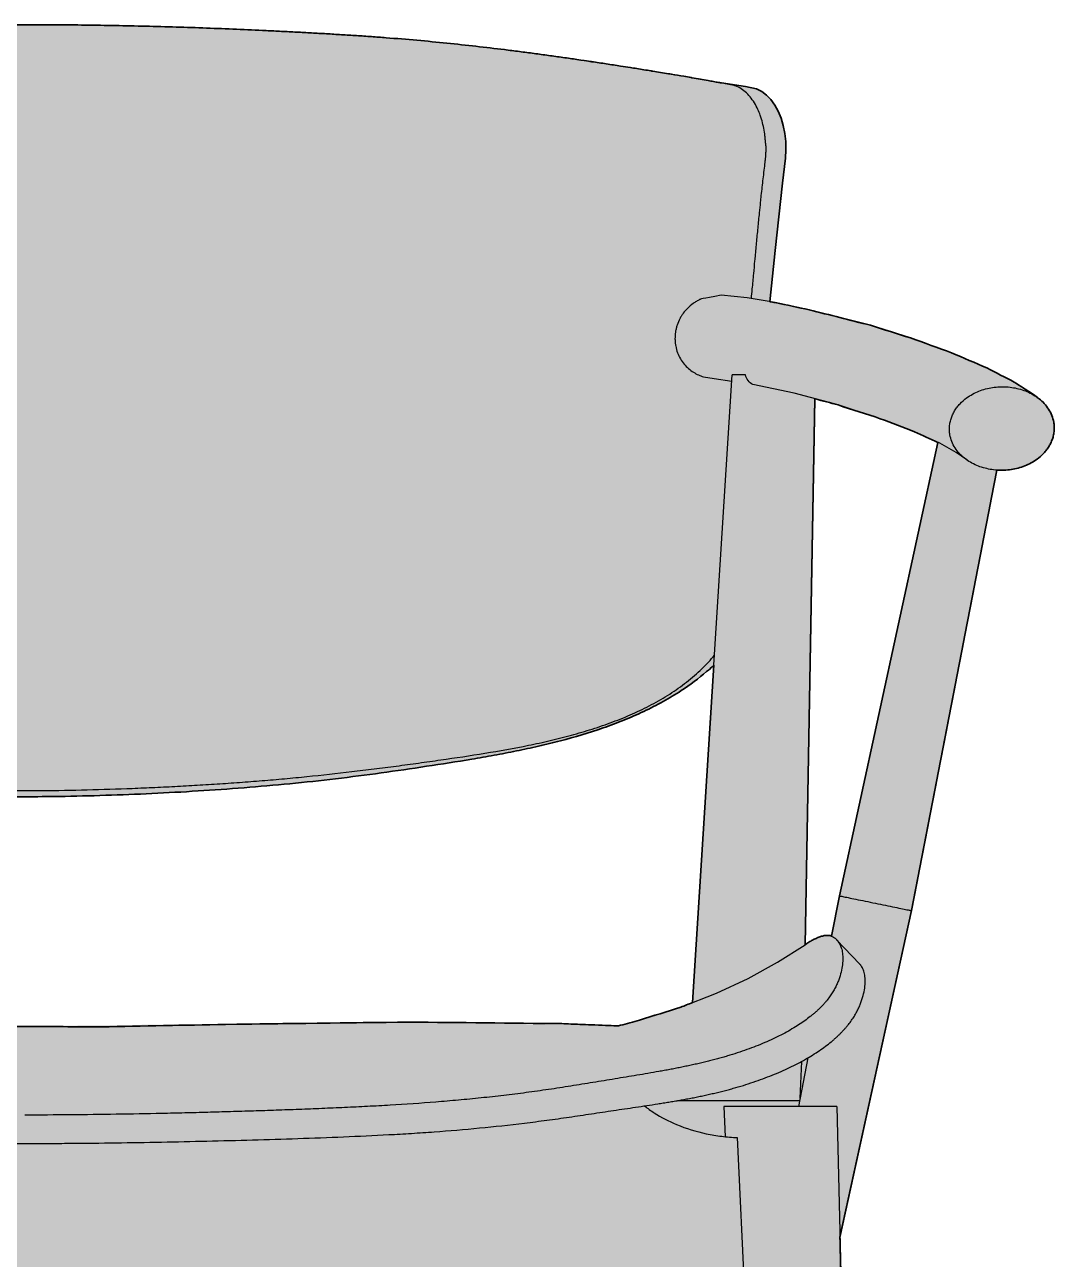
# Model space of a CAD drawing. Header units: millimetres. Extents: x 0 to 1796, y -1115 to 742.
# Drawn here: x 401.5 to 711.1, y 371 to 742.1 of the extents above; entities that cross this region are included whole.
import ezdxf

# ---------------------------------------------------------------- set-up
doc = ezdxf.new("R2010")
doc.units = ezdxf.units.MM
doc.layers.add('Blocks', color=7, linetype='Continuous')
doc.layers.add('Blocks$Fill', color=7, linetype='Continuous', true_color=0xffffff)
doc.layers.add('Blocks$Inner', color=7, linetype='Continuous', lineweight=25, true_color=0x007f00)
doc.layers.add('Blocks$Outline', color=7, linetype='Continuous', lineweight=35, true_color=0xff3f3f)

# ---------------------------------------------------------------- blocks, each defined once
blk = doc.blocks.new('N01 Dining Chair Front')
at = {"layer": 'Blocks$Fill'}
h = blk.add_hatch(color=256, dxfattribs=at)
h.paths.add_polyline_path([(611.04, 724.59), (567.52, 731.66), (537.18, 735.61), (519.43, 737.42), (487.74, 739.64), (437.83, 741.66), (392.36, 742.08), (346.81, 741.1), (297.25, 738.52), (274.55, 736.56), (248.33, 733.46), (207.05, 727.23), (191.94, 724.59), (184.78, 723.58), (181.44, 722.82), (179.88, 722.03), (178.44, 720.95), (177.12, 719.59), (175.95, 717.96), (174.92, 716.09), (174.07, 714.02), (173.41, 711.79), (172.93, 709.42), (172.65, 706.97), (172.58, 704.47), (172.71, 701.94), (173.01, 699.45), (177.42, 658.84), (175.79, 658.57), (165.57, 656.4), (147.21, 651.75), (135.09, 647.95), (122.78, 643.47), (112.14, 638.92), (103.93, 634.68), (98.5, 631.15), (97.11, 630.14), (96.75, 629.88), (96.47, 629.67), (96.27, 629.5), (96.06, 629.33), (95.86, 629.15), (95.67, 628.98), (95.47, 628.79), (95.28, 628.61), (95.1, 628.42), (94.91, 628.22), (94.73, 628.03), (94.56, 627.82), (94.39, 627.62), (94.23, 627.41), (94.06, 627.2), (93.91, 626.98), (93.76, 626.76), (93.61, 626.54), (93.47, 626.31), (93.34, 626.08), (93.21, 625.85), (93.08, 625.61), (92.96, 625.37), (92.85, 625.13), (92.74, 624.88), (92.64, 624.64), (92.55, 624.39), (92.46, 624.13), (92.37, 623.88), (92.3, 623.62), (92.23, 623.37), (92.16, 623.11), (92.11, 622.84), (92.06, 622.58), (92.01, 622.32), (91.98, 622.05), (91.95, 621.78), (91.93, 621.52), (91.91, 621.25), (91.91, 620.98), (91.91, 620.71), (91.91, 620.45), (91.92, 620.28), (91.93, 620.11), (91.95, 619.95), (91.97, 619.78), (92.01, 619.45), (92.06, 619.11), (92.13, 618.79), (92.2, 618.46), (92.29, 618.14), (92.38, 617.82), (92.49, 617.5), (92.6, 617.18), (92.73, 616.87), (92.86, 616.56), (93, 616.26), (93.15, 615.97), (93.31, 615.67), (93.48, 615.38), (93.66, 615.1), (93.84, 614.82), (94.03, 614.55), (94.23, 614.28), (94.43, 614.02), (94.65, 613.76), (94.87, 613.51), (95.09, 613.27), (95.32, 613.03), (95.56, 612.79), (95.8, 612.57), (96.04, 612.34), (96.3, 612.13), (96.55, 611.92), (96.82, 611.71), (97.08, 611.52), (97.52, 611.21), (97.96, 610.92), (98.42, 610.64), (98.88, 610.38), (99.34, 610.14), (99.82, 609.91), (100.3, 609.69), (100.79, 609.49), (101.29, 609.3), (101.79, 609.13), (102.29, 608.97), (102.8, 608.83), (103.31, 608.7), (103.83, 608.58), (104.35, 608.48), (104.87, 608.39), (105.39, 608.32), (105.92, 608.26), (106.44, 608.22), (106.97, 608.18), (107.5, 608.17), (108.02, 608.16), (108.55, 608.18), (109.22, 608.21), (134.88, 475.8), (156.35, 377.59), (147.3, -0.13), (147.42, -0.13), (172.62, -0.14), (172.82, -0.14), (180.57, 174.69), (190.09, -0.13), (215.09, -0.13), (208.43, 230.89), (594.55, 230.89), (587.89, -0.13), (612.89, -0.13), (622.41, 174.69), (630.16, -0.14), (630.36, -0.14), (630.86, -0.14), (655.68, -0.13), (646.63, 377.59), (668.1, 475.8), (668.1, 475.8), (693.76, 608.21), (694.43, 608.18), (694.96, 608.16), (695.49, 608.17), (696.01, 608.18), (696.54, 608.22), (697.07, 608.26), (697.59, 608.32), (698.11, 608.39), (698.63, 608.48), (699.15, 608.58), (699.67, 608.7), (700.18, 608.83), (700.69, 608.97), (701.19, 609.13), (701.69, 609.3), (702.19, 609.49), (702.68, 609.69), (703.16, 609.91), (703.64, 610.14), (704.11, 610.38), (704.57, 610.64), (705.02, 610.92), (705.46, 611.21), (705.9, 611.52), (706.17, 611.71), (706.43, 611.92), (706.68, 612.13), (706.94, 612.34), (707.18, 612.57), (707.42, 612.79), (707.66, 613.03), (707.89, 613.27), (708.12, 613.51), (708.34, 613.76), (708.55, 614.02), (708.75, 614.28), (708.95, 614.55), (709.14, 614.82), (709.33, 615.1), (709.5, 615.38), (709.67, 615.67), (709.83, 615.97), (709.98, 616.26), (710.12, 616.56), (710.25, 616.87), (710.38, 617.18), (710.49, 617.5), (710.6, 617.82), (710.69, 618.14), (710.78, 618.46), (710.85, 618.79), (710.92, 619.11), (710.97, 619.45), (711.02, 619.78), (711.03, 619.95), (711.05, 620.11), (711.06, 620.28), (711.07, 620.45), (711.08, 620.71), (711.08, 620.98), (711.07, 621.25), (711.05, 621.52), (711.03, 621.78), (711, 622.05), (710.97, 622.32), (710.93, 622.58), (710.88, 622.84), (710.82, 623.11), (710.76, 623.37), (710.68, 623.62), (710.61, 623.88), (710.52, 624.13), (710.44, 624.39), (710.34, 624.64), (710.24, 624.88), (710.13, 625.13), (710.02, 625.37), (709.9, 625.61), (709.77, 625.85), (709.65, 626.08), (709.51, 626.31), (709.37, 626.54), (709.22, 626.76), (709.07, 626.98), (708.92, 627.2), (708.76, 627.41), (708.59, 627.62), (708.42, 627.82), (708.25, 628.03), (708.07, 628.22), (707.89, 628.42), (707.7, 628.61), (707.51, 628.79), (707.32, 628.98), (707.12, 629.15), (706.92, 629.33), (706.71, 629.5), (706.51, 629.67), (706.23, 629.88), (705.88, 630.14), (704.48, 631.15), (699.05, 634.68), (690.84, 638.92), (680.2, 643.47), (667.89, 647.95), (655.77, 651.75), (637.41, 656.4), (627.19, 658.57), (625.56, 658.84), (630.27, 701.94), (630.4, 704.47), (630.33, 706.97), (630.05, 709.42), (629.57, 711.79), (628.91, 714.02), (628.06, 716.09), (627.03, 717.96), (625.86, 719.59), (624.54, 720.95), (623.1, 722.03), (621.54, 722.82), (618.2, 723.58)], flags=0)
h.paths.add_polyline_path([(639.1, 629.64), (646.05, 627.8), (658.77, 623.68), (669.09, 619.73), (676.09, 616.55), (644.13, 468.11), (644.06, 468.14), (644, 468.16), (643.93, 468.18), (643.86, 468.21), (643.81, 468.22), (643.75, 468.24), (643.69, 468.26), (643.64, 468.27), (643.58, 468.28), (643.52, 468.3), (643.41, 468.32), (643.29, 468.34), (643.17, 468.35), (643.11, 468.35), (643.05, 468.36), (642.99, 468.36), (642.93, 468.36), (642.8, 468.37), (642.68, 468.36), (642.55, 468.36), (642.42, 468.35), (642.3, 468.33), (642.17, 468.32), (642.03, 468.3), (641.9, 468.28), (641.77, 468.25), (641.64, 468.22), (641.37, 468.16), (641.1, 468.08), (640.83, 468), (640.55, 467.91), (640.28, 467.81), (640.01, 467.7), (639.73, 467.59), (639.46, 467.47), (639.19, 467.34), (638.65, 467.07), (638.11, 466.78), (637.57, 466.48), (637.02, 466.13), (636.3, 465.66), (636.15, 465.56), (636.12, 465.54)], flags=0)
h.paths.add_polyline_path([(126.89, 616.55), (133.89, 619.73), (144.21, 623.68), (156.93, 627.8), (163.88, 629.64), (166.86, 465.54), (166.83, 465.56), (166.69, 465.66), (165.96, 466.13), (165.41, 466.48), (164.87, 466.78), (164.33, 467.07), (163.79, 467.34), (163.52, 467.47), (163.25, 467.59), (162.97, 467.7), (162.7, 467.81), (162.43, 467.91), (162.15, 468), (161.88, 468.08), (161.61, 468.16), (161.34, 468.22), (161.21, 468.25), (161.08, 468.28), (160.95, 468.3), (160.82, 468.32), (160.69, 468.33), (160.56, 468.35), (160.43, 468.36), (160.3, 468.36), (160.18, 468.37), (160.05, 468.36), (159.99, 468.36), (159.93, 468.36), (159.87, 468.35), (159.81, 468.35), (159.69, 468.34), (159.58, 468.32), (159.46, 468.3), (159.4, 468.28), (159.34, 468.27), (159.29, 468.26), (159.23, 468.24), (159.17, 468.22), (159.12, 468.21), (159.05, 468.18), (158.98, 468.16), (158.92, 468.14), (158.85, 468.11)], flags=0)
h.paths.add_polyline_path([(194.27, 549.57), (195.34, 548.59), (196.45, 547.64), (198.28, 546.14), (200.15, 544.69), (202.07, 543.29), (204.05, 541.94), (205.39, 541.08), (206.76, 540.24), (208.15, 539.42), (209.55, 538.63), (212.41, 537.11), (215.34, 535.67), (218.33, 534.32), (221.37, 533.04), (224.46, 531.84), (227.58, 530.71), (230.75, 529.65), (233.95, 528.65), (237.18, 527.71), (240.43, 526.83), (247.01, 525.22), (253.65, 523.79), (267.09, 521.32), (294.29, 517.2), (307.99, 515.44), (321.74, 513.95), (335.54, 512.74), (363.24, 511.01), (391.05, 510.12), (411.93, 510.12), (439.74, 511.01), (467.44, 512.74), (481.24, 513.95), (494.99, 515.44), (522.33, 519.17), (542.63, 522.5), (549.33, 523.79), (555.97, 525.22), (562.55, 526.83), (565.81, 527.71), (569.03, 528.65), (572.23, 529.65), (575.4, 530.71), (578.53, 531.84), (581.61, 533.04), (584.65, 534.32), (587.64, 535.67), (590.57, 537.11), (593.43, 538.63), (594.84, 539.42), (596.22, 540.24), (597.59, 541.08), (598.93, 541.94), (600.91, 543.29), (602.83, 544.69), (604.7, 546.14), (606.53, 547.64), (607.64, 548.59), (608.71, 549.57), (602.3, 448.16), (598.75, 446.77), (586.34, 442.85), (580.65, 441.32), (580.09, 441.18), (579.44, 441.18), (517.04, 442.3), (378.39, 440.86), (240.02, 441.82), (222.89, 441.18), (222.33, 441.32), (216.64, 442.85), (204.23, 446.77), (200.68, 448.16)], flags=0)
h.paths.add_polyline_path([(204.73, 350.88), (598.25, 350.88), (595.22, 253.89), (207.77, 253.89)], flags=0)
at = {"layer": 'Blocks$Inner'}
for p, q in [((618.27, 636.86), (614.24, 636.86)), ((668.1, 475.8), (693.76, 608.21)), ((652.6, 459.69), (645.63, 467.04)), ((636.98, 431.54), (634.12, 416.9)), ((635.07, 430.47), (634.61, 419.39)), ((597.77, 418.69), (634.47, 418.69))]:
    blk.add_line(p, q, dxfattribs=at)
for points in [[(625.56, 658.84), (627.15, 674.27), (629.33, 694.45), (629.97, 699.45), (630.27, 701.94), (630.4, 704.47), (630.33, 706.97), (630.05, 709.42), (629.57, 711.79), (628.91, 714.02), (628.06, 716.09), (627.03, 717.96), (625.86, 719.59), (624.54, 720.95), (623.1, 722.03), (621.54, 722.82), (618.2, 723.58), (611.04, 724.59)], [(705.95, 630.09), (704.48, 631.15), (699.05, 634.68), (690.84, 638.92), (680.2, 643.47), (667.89, 647.95), (655.77, 651.75), (637.41, 656.4), (627.19, 658.57), (618.69, 659.98), (610.96, 660.76)], [(602.3, 448.1), (614.23, 636.86)], [(605.56, 636.27), (608.82, 635.72), (614.12, 635)], [(684.8, 611.26), (681.58, 613.54), (676.7, 616.28), (669.09, 619.73), (658.77, 623.68), (646.05, 627.8), (632.83, 631.31), (620.41, 633.96)], [(636.12, 465.54), (639.1, 629.75)], [(676.09, 616.55), (646.5, 480.24), (644.13, 468.1)], [(668.1, 475.8), (646.62, 377.52)], [(378.39, 440.86), (401.49, 440.97), (424.59, 440.86), (461.87, 441.6), (517.04, 442.3), (562.96, 441.82), (568.42, 441.61), (571.89, 441.46), (576.17, 441.29), (579.44, 441.18), (580.09, 441.18), (580.65, 441.32), (586.34, 442.85), (598.75, 446.77), (609.54, 450.99), (619.05, 455.44), (627.89, 460.3), (636.15, 465.56), (636.3, 465.66)], [(645.69, 416.9), (645.56, 416.9), (645.13, 416.9), (644.38, 416.9), (643.34, 416.9), (642.03, 416.9), (640.48, 416.9), (638.7, 416.9), (636.73, 416.9), (634.62, 416.9), (632.39, 416.9), (630.1, 416.9), (627.78, 416.9), (625.47, 416.9), (623.23, 416.9), (621.09, 416.9), (619.09, 416.9), (617.26, 416.9), (615.66, 416.9), (614.29, 416.9), (613.19, 416.9), (612.38, 416.9), (611.87, 416.9), (611.68, 416.9), (612.08, 407.84)], [(645.69, 416.9), (655.68, -0.13), (655.56, -0.13), (655.13, -0.13), (654.39, -0.13), (653.38, -0.13), (652.11, -0.13), (650.61, -0.13), (648.92, -0.13), (647.09, -0.13), (645.15, -0.13), (643.16, -0.13), (641.16, -0.13), (639.21, -0.13), (637.34, -0.13), (635.62, -0.14), (634.07, -0.14), (632.74, -0.14), (631.66, -0.14), (630.86, -0.14), (630.36, -0.14)], [(615.76, 407.57), (618.07, 358.71), (618.4, 351.73), (425.59, 351.73), (401.49, 351.73), (377.39, 351.73), (184.58, 351.73), (184.91, 358.71), (187.22, 407.57)]]:
    blk.add_lwpolyline(points, dxfattribs=at)
at = {"layer": 'Blocks$Inner', "extrusion": (0, 0, -1)}
blk.add_arc((-622.1, 637.44), 3.87, 295.8851, 351.2622, dxfattribs=at)
at = {"layer": 'Blocks$Inner'}
for points, knots in [([(401.49, 742.11), (398.44, 742.11), (392.35, 742.09), (383.27, 742), (374.21, 741.86), (365.06, 741.67), (355.9, 741.41), (346.8, 741.11), (337.78, 740.75), (330.27, 740.41), (324.26, 740.11), (319.72, 739.88), (315.23, 739.64), (310.72, 739.38), (306.21, 739.11), (301.7, 738.83), (297.25, 738.53), (291.13, 738.07), (283.5, 737.44), (274.51, 736.57), (265.76, 735.63), (258.54, 734.77), (252.74, 734.04), (248.32, 733.46), (243.96, 732.87), (240.35, 732.36), (237.52, 731.96), (236.13, 731.75), (235.47, 731.66)], [16.853015, 16.853015, 16.853015, 16.853015, 17.321456, 17.789896, 18.258336, 18.726776, 19.206878, 19.686981, 20.167083, 20.647186, 20.894272, 21.141358, 21.388444, 21.63553, 21.890596, 22.145663, 22.400729, 22.655795, 23.204665, 23.753534, 24.302403, 24.851273, 25.1454, 25.439527, 25.733654, 26.027781, 26.179852, 26.318891, 26.318891, 26.318891, 26.318891]), ([(567.52, 731.66), (566.85, 731.75), (565.46, 731.96), (562.63, 732.36), (559.02, 732.87), (554.66, 733.46), (550.24, 734.04), (544.44, 734.77), (537.22, 735.63), (528.47, 736.57), (519.48, 737.44), (511.85, 738.07), (505.74, 738.53), (501.28, 738.83), (496.77, 739.11), (492.26, 739.38), (487.75, 739.64), (483.26, 739.88), (478.72, 740.11), (472.71, 740.41), (465.2, 740.75), (456.18, 741.11), (447.08, 741.41), (437.92, 741.67), (428.77, 741.86), (419.71, 742), (410.63, 742.09), (404.54, 742.11), (401.49, 742.11)], [7.38714, 7.38714, 7.38714, 7.38714, 7.526179, 7.67825, 7.972377, 8.266504, 8.560631, 8.854758, 9.403628, 9.952497, 10.501366, 11.050236, 11.305302, 11.560368, 11.815435, 12.070501, 12.317587, 12.564673, 12.811759, 13.058845, 13.538948, 14.01905, 14.499152, 14.979255, 15.447695, 15.916135, 16.384575, 16.853015, 16.853015, 16.853015, 16.853015]), ([(583.62, 729.22), (582.64, 729.37), (580.95, 729.64), (578.54, 730.01), (576.38, 730.34), (574.21, 730.66), (572.35, 730.94), (571.21, 731.11), (567.52, 731.66)], [6.4636402, 6.4636402, 6.4636402, 6.4636402, 6.6795743, 6.8348906, 6.990207, 7.1455233, 7.3008396, 7.3871402, 7.3871402, 7.3871402, 7.3871402]), ([(589.83, 728.23), (588.41, 728.46), (586.35, 728.79), (584.26, 729.12), (583.62, 729.22)], [6.0020679, 6.0020679, 6.0020679, 6.0020679, 6.3221955, 6.4636402, 6.4636402, 6.4636402, 6.4636402]), ([(595.93, 727.23), (595.64, 727.28), (593.78, 727.59), (591.75, 727.92), (590, 728.2), (589.83, 728.23)], [5.5403963, 5.5403963, 5.5403963, 5.5403963, 5.6074988, 5.9649165, 6.0020679, 6.0020679, 6.0020679, 6.0020679]), ([(601.92, 726.21), (601.19, 726.33), (599.2, 726.68), (597.2, 727.02), (595.93, 727.23)], [5.0787805, 5.0787805, 5.0787805, 5.0787805, 5.250185, 5.5403963, 5.5403963, 5.5403963, 5.5403963]), ([(607.83, 725.17), (607.56, 725.21), (606.49, 725.4), (604.61, 725.74), (602.9, 726.04), (602.01, 726.19), (601.92, 726.21)], [4.6170305, 4.6170305, 4.6170305, 4.6170305, 4.6796579, 4.8698698, 5.0600816, 5.0787805, 5.0787805, 5.0787805, 5.0787805]), ([(613.65, 724.12), (613.62, 724.12), (613.52, 724.14), (613.36, 724.17), (613.13, 724.21), (612.86, 724.26), (612.54, 724.32), (612.23, 724.37), (611.82, 724.45), (611.3, 724.54), (610.68, 724.65), (610.06, 724.77), (609.11, 724.94), (608.37, 725.07), (607.83, 725.17)], [4.1557497, 4.1557497, 4.1557497, 4.1557497, 4.1624681, 4.1782555, 4.1940429, 4.2188536, 4.2436644, 4.2684751, 4.2932858, 4.342394, 4.3915022, 4.4406103, 4.4897185, 4.6170305, 4.6170305, 4.6170305, 4.6170305]), ([(622.64, 714.92), (622.54, 715.19), (622.19, 716.11), (621.45, 717.74), (620.3, 719.62), (618.91, 721.29), (617.36, 722.62), (616.1, 723.33), (615.23, 723.69), (614.81, 723.83), (614.39, 723.96), (614.04, 724.04), (613.79, 724.09), (613.69, 724.11), (613.65, 724.12)], [3.2323318, 3.2323318, 3.2323318, 3.2323318, 3.2809394, 3.4029391, 3.550177, 3.6974148, 3.8446526, 3.9918904, 4.0266903, 4.0614903, 4.0962902, 4.1310901, 4.1468775, 4.1557497, 4.1557497, 4.1557497, 4.1557497]), ([(624.26, 706.53), (624.25, 706.7), (624.22, 707.24), (624.15, 708.16), (623.96, 709.68), (623.63, 711.56), (623.15, 713.43), (622.79, 714.52), (622.64, 714.92)], [2.7705818, 2.7705818, 2.7705818, 2.7705818, 2.7970357, 2.856029, 2.9150222, 3.0370219, 3.1590217, 3.2323318, 3.2323318, 3.2323318, 3.2323318]), ([(624.26, 706.53), (624.27, 706.32), (624.3, 705.74), (624.31, 704.96), (624.3, 704.2), (624.29, 703.63), (624.26, 703.07), (624.23, 702.5), (624.18, 701.94), (624.12, 701.37), (624.06, 700.8), (623.91, 699.58), (623.78, 698.52), (623.67, 697.65), (623.67, 697.62)], [-2.770278, -2.770278, -2.770278, -2.770278, -2.7379604, -2.6789672, -2.6500109, -2.6210547, -2.5920984, -2.5631422, -2.5336728, -2.5042034, -2.4747339, -2.4452645, -2.3132906, -2.3087498, -2.3087498, -2.3087498, -2.3087498]), ([(623.67, 697.62), (623.57, 696.81), (623.37, 695.15), (623.09, 692.66), (622.86, 690.52), (622.72, 689.23), (622.68, 688.78)], [-2.3087498, -2.3087498, -2.3087498, -2.3087498, -2.1813264, -2.0493525, -1.9173786, -1.8470496, -1.8470496, -1.8470496, -1.8470496]), ([(622.68, 688.78), (622.57, 687.71), (622.3, 685.12), (621.9, 681.02), (621.47, 676.46), (621.16, 673.16), (621, 671.38), (620.97, 671.11)], [-1.8470496, -1.8470496, -1.8470496, -1.8470496, -1.6793555, -1.4412923, -1.2032292, -0.965166, -0.9235518, -0.9235518, -0.9235518, -0.9235518]), ([(620.97, 671.11), (620.85, 669.84), (620.59, 667.03), (620.23, 663.25), (619.99, 660.74), (619.89, 659.78)], [-0.9235518, -0.9235518, -0.9235518, -0.9235518, -0.723889, -0.48261, -0.3310988, -0.3310988, -0.3310988, -0.3310988]), ([(610.96, 660.76), (604.96, 659.71), (604.37, 659.44), (603.46, 658.96), (602.2, 658.14), (601.33, 657.39), (600.77, 656.83)], [0, 0, 0, 0, 0.0233379, 0.0530998, 0.0828617, 0.1423855, 0.1423855, 0.1423855, 0.1423855]), ([(600.77, 656.83), (600.33, 656.39), (599.71, 655.66), (598.97, 654.58), (598.31, 653.42), (597.77, 652.16), (597.38, 650.82), (597.17, 649.78), (597.05, 648.72), (597.01, 647.65), (597.07, 646.58), (597.27, 645.17), (597.75, 643.49), (598.63, 641.64), (599.76, 640.04), (601.08, 638.69), (602.55, 637.6), (604.05, 636.8), (605.07, 636.42), (605.56, 636.27)], [0.1423855, 0.1423855, 0.1423855, 0.1423855, 0.1900045, 0.2138141, 0.2376236, 0.2852426, 0.3090521, 0.3328617, 0.3566712, 0.3804807, 0.4042902, 0.4280998, 0.4757188, 0.5233379, 0.5709569, 0.618576, 0.666195, 0.7138141, 0.7559901, 0.7559901, 0.7559901, 0.7559901]), ([(684.72, 629.92), (685.3, 630.34), (686.49, 631.09), (688.42, 631.99), (690.43, 632.65), (693.19, 633.23), (696.72, 633.39), (700.92, 632.68), (704.19, 631.3), (706.54, 629.71), (708.11, 628.26), (709.43, 626.58), (710.4, 624.66), (710.9, 622.94), (711.07, 621.52), (711.09, 620.58), (711.02, 619.78), (710.89, 618.89), (710.63, 617.81), (710.22, 616.76), (709.84, 615.96), (709.51, 615.38), (709.15, 614.82), (708.63, 614.1), (707.61, 612.91), (706.62, 612.04), (705.9, 611.52)], [0, 0, 0, 0, 0.047619, 0.095238, 0.142857, 0.190476, 0.285714, 0.380952, 0.47619, 0.52381, 0.571429, 0.619048, 0.666667, 0.714286, 0.738095, 0.761905, 0.776786, 0.791667, 0.821429, 0.85119, 0.866071, 0.880952, 0.895833, 0.910714, 0.940476, 1, 1, 1, 1]), ([(705.9, 611.52), (705.32, 611.1), (704.13, 610.34), (702.2, 609.45), (700.19, 608.79), (697.43, 608.21), (693.89, 608.05), (689.7, 608.76), (686.42, 610.14), (684.08, 611.73), (682.51, 613.17), (681.19, 614.86), (680.21, 616.77), (679.71, 618.5), (679.55, 619.92), (679.53, 620.86), (679.59, 621.66), (679.73, 622.55), (679.99, 623.62), (680.4, 624.68), (680.78, 625.47), (681.11, 626.06), (681.47, 626.62), (681.99, 627.34), (683.01, 628.52), (684, 629.4), (684.72, 629.92)], [1, 1, 1, 1, 1.047619, 1.095238, 1.142857, 1.190476, 1.285714, 1.380952, 1.47619, 1.52381, 1.571429, 1.619048, 1.666667, 1.714286, 1.738095, 1.761905, 1.776786, 1.791667, 1.821429, 1.85119, 1.866071, 1.880952, 1.895833, 1.910714, 1.940476, 2, 2, 2, 2]), ([(194.05, 552.58), (195.24, 551.18), (197.9, 548.34), (202.4, 544.44), (206.63, 541.44), (210.21, 539.25), (213.89, 537.2), (217.72, 535.35), (221.66, 533.68), (225.68, 532.11), (230.81, 530.34), (237.1, 528.5), (243.51, 526.88), (252.14, 525), (263.1, 523.05), (274.16, 521.41), (283.05, 520.16), (289.74, 519.25), (296.44, 518.38), (305.39, 517.29), (314.36, 516.3), (323.36, 515.44), (330.11, 514.86), (336.88, 514.34), (343.65, 513.88), (350.43, 513.46), (357.22, 513.09), (364.02, 512.76), (373.09, 512.39), (384.44, 512.04), (394.67, 511.89), (400.35, 511.88), (401.49, 511.88)], [0.0015588, 0.0015588, 0.0015588, 0.0015588, 0.0153846, 0.0307692, 0.0461538, 0.0538462, 0.0615385, 0.0769231, 0.0846154, 0.0923077, 0.1076923, 0.1230769, 0.1384615, 0.1538462, 0.1846154, 0.2153846, 0.2307692, 0.2461538, 0.2615385, 0.2769231, 0.3076923, 0.3230769, 0.3384615, 0.3538462, 0.3692308, 0.3846154, 0.4, 0.4153846, 0.4307692, 0.4615385, 0.4923077, 0.4999999, 0.4999999, 0.4999999, 0.4999999]), ([(194.24, 549.59), (194.96, 548.92), (198.06, 546.21), (203.07, 542.43), (209.5, 538.57), (215.3, 535.62), (221.34, 533), (229.63, 529.89), (238.22, 527.33), (247, 525.19), (253.64, 523.77), (260.34, 522.48), (269.33, 520.92), (280.64, 519.15), (294.28, 517.16), (307.99, 515.4), (321.74, 513.9), (335.53, 512.7), (349.37, 511.73), (363.23, 510.97), (377.13, 510.42), (389.88, 510.11), (398.01, 510.04), (401.49, 510.04)], [-0.9841447, -0.9841447, -0.9841447, -0.9841447, -0.9769231, -0.9538462, -0.9384615, -0.9230769, -0.9076923, -0.8923077, -0.8615385, -0.8461538, -0.8307692, -0.8153846, -0.8, -0.7692308, -0.7384615, -0.7076923, -0.6769231, -0.6461538, -0.6153846, -0.5846154, -0.5538462, -0.5230769, -0.4999999, -0.4999999, -0.4999999, -0.4999999]), ([(401.49, 511.88), (402.63, 511.88), (408.31, 511.89), (418.54, 512.04), (429.89, 512.39), (438.96, 512.76), (445.76, 513.09), (452.55, 513.46), (459.33, 513.88), (466.1, 514.34), (472.87, 514.86), (479.62, 515.44), (488.62, 516.3), (497.59, 517.29), (506.54, 518.38), (513.24, 519.25), (519.93, 520.16), (528.82, 521.41), (539.88, 523.05), (550.84, 525), (559.47, 526.88), (565.88, 528.5), (572.17, 530.34), (577.3, 532.11), (581.32, 533.68), (585.27, 535.35), (589.09, 537.2), (592.78, 539.25), (596.35, 541.44), (600.58, 544.44), (605.09, 548.34), (607.74, 551.18), (608.93, 552.58)], [0.4999999, 0.4999999, 0.4999999, 0.4999999, 0.507692, 0.5384612, 0.5692305, 0.5846151, 0.5999997, 0.6153843, 0.6307689, 0.6461536, 0.6615382, 0.6769228, 0.6923074, 0.7230766, 0.7384612, 0.7538459, 0.7692305, 0.7846151, 0.8153843, 0.8461536, 0.8615382, 0.8769228, 0.8923074, 0.907692, 0.9153843, 0.9230766, 0.9384612, 0.9461536, 0.9538459, 0.9692305, 0.9846151, 0.9984409, 0.9984409, 0.9984409, 0.9984409]), ([(401.49, 510.04), (404.97, 510.04), (413.1, 510.11), (425.85, 510.42), (439.75, 510.97), (453.61, 511.73), (467.45, 512.7), (481.24, 513.9), (495, 515.4), (508.7, 517.16), (522.34, 519.15), (533.65, 520.92), (542.64, 522.48), (549.34, 523.77), (555.99, 525.19), (564.76, 527.33), (573.35, 529.89), (581.64, 533), (587.68, 535.62), (593.48, 538.57), (599.91, 542.43), (604.92, 546.21), (608.03, 548.92), (608.74, 549.59)], [-0.4999999, -0.4999999, -0.4999999, -0.4999999, -0.4769229, -0.4461537, -0.4153845, -0.3846152, -0.353846, -0.3230768, -0.2923075, -0.2615383, -0.2307691, -0.1999998, -0.1846152, -0.1692306, -0.153846, -0.1384614, -0.1076921, -0.0923075, -0.0769229, -0.0615383, -0.0461537, -0.0230768, -0.0158552, -0.0158552, -0.0158552, -0.0158552]), ([(646.52, 480.24), (646.59, 480.22), (647.04, 480.13), (648.53, 479.82), (650.73, 479.37), (653.46, 478.81), (656.5, 478.19), (659.6, 477.55), (662.52, 476.95), (665, 476.43), (666.87, 476.05), (667.9, 475.84), (668.1, 475.8), (668.1, 475.8)], [-0.9570942, -0.9570942, -0.9570942, -0.9570942, -0.8661852, -0.7752761, -0.684367, -0.5934579, -0.5025488, -0.4116397, -0.3207306, -0.2298215, -0.1389124, -0.0480033, 0.0225934, 0.0225934, 0.0225934, 0.0225934]), ([(636.3, 465.66), (636.87, 466.04), (637.57, 466.49), (638.64, 467.08), (639.73, 467.6), (640.83, 468.02), (641.73, 468.26), (642.43, 468.36), (642.93, 468.38), (643.41, 468.33), (643.87, 468.22), (644.31, 468.04), (644.73, 467.8), (645.16, 467.5), (645.7, 467), (646.33, 466.21), (646.95, 464.97), (647.37, 463.44), (647.59, 461.03), (647.27, 458.13), (646.44, 455.38), (645.79, 453.78), (645.3, 452.77), (644.86, 451.96), (644.51, 451.36), (644.13, 450.75), (643.71, 450.15), (643.27, 449.53), (642.8, 448.92), (642.29, 448.31), (641.57, 447.49), (640.78, 446.66), (639.91, 445.83), (639.22, 445.21), (638.49, 444.58), (637.47, 443.74), (636.08, 442.7), (634.23, 441.45), (631.56, 439.8), (627.81, 437.79), (623.62, 435.91), (620.02, 434.51), (617.22, 433.5), (614.79, 432.71), (612.81, 432.1), (611.3, 431.67), (609.78, 431.24), (608.23, 430.83), (606.67, 430.44), (605.1, 430.06), (603.52, 429.69), (601.92, 429.33), (600.31, 428.99), (598.7, 428.66), (597.08, 428.34), (595.45, 428.03), (593.82, 427.73), (591.64, 427.34), (588.9, 426.86), (585.6, 426.31), (582.3, 425.76), (577.89, 425.04), (572.38, 424.12), (565.71, 423.04), (559.02, 422.01), (552.29, 421.07), (545.52, 420.22), (538.73, 419.47), (531.92, 418.81), (522.82, 418.04), (513.69, 417.42), (504.56, 416.92), (497.7, 416.59), (490.84, 416.29), (483.98, 416.02), (477.12, 415.77), (470.25, 415.54), (463.38, 415.34), (456.51, 415.14), (449.64, 414.96), (440.47, 414.75), (429.01, 414.55), (415.25, 414.39), (406.08, 414.34), (401.49, 414.33)], [33.4672131, 33.4672131, 33.4672131, 33.4672131, 33.4754098, 33.4836066, 33.4918033, 33.5, 33.5081967, 33.5122951, 33.5163934, 33.5204918, 33.5245902, 33.5286885, 33.5327869, 33.5368852, 33.5409836, 33.5491803, 33.557377, 33.5655738, 33.5737705, 33.5901639, 33.5983607, 33.602459, 33.6065574, 33.6086066, 33.6106557, 33.6127049, 33.6147541, 33.6168033, 33.6188525, 33.6209016, 33.6229508, 33.6270492, 33.6290984, 33.6311475, 33.6331967, 33.6352459, 33.6393443, 33.6434426, 33.647541, 33.6557377, 33.6639344, 33.6680328, 33.6721311, 33.6762295, 33.6782787, 33.6803279, 33.682377, 33.6844262, 33.6864754, 33.6885246, 33.6905738, 33.692623, 33.6946721, 33.6967213, 33.6987705, 33.7008197, 33.7028689, 33.704918, 33.7090164, 33.7131148, 33.7172131, 33.7213115, 33.7295082, 33.7377049, 33.7459016, 33.7540984, 33.7622951, 33.7704918, 33.7786885, 33.7868852, 33.8032787, 33.8114754, 33.8196721, 33.8278689, 33.8360656, 33.8442623, 33.852459, 33.8606557, 33.8688525, 33.8770492, 33.8852459, 33.9016393, 33.9180328, 33.9344262, 33.9344262, 33.9344262, 33.9344262]), ([(150.38, 459.69), (150.36, 459.66), (150.2, 459.49), (149.79, 458.98), (149.25, 457.98), (148.84, 456.46), (148.7, 454.63), (148.85, 452.55), (149.24, 450.65), (149.71, 449.06), (150.15, 447.84), (150.67, 446.6), (151.29, 445.35), (152, 444.09), (152.83, 442.83), (153.63, 441.77), (154.33, 440.91), (154.89, 440.27), (155.49, 439.62), (156.12, 438.97), (156.78, 438.31), (157.49, 437.66), (158.23, 437), (159.28, 436.12), (160.68, 435.01), (162.54, 433.69), (164.55, 432.38), (166.72, 431.1), (169.8, 429.42), (174, 427.42), (178.55, 425.59), (182.41, 424.23), (185.39, 423.26), (187.93, 422.52), (190, 421.95), (191.57, 421.55), (193.15, 421.15), (194.74, 420.78), (196.35, 420.42), (197.97, 420.07), (199.59, 419.73), (201.22, 419.41), (202.87, 419.11), (204.51, 418.81), (206.16, 418.52), (207.81, 418.25), (209.47, 417.98), (211.68, 417.63), (214.46, 417.2), (218.9, 416.54), (223.33, 415.89), (227.75, 415.22), (232.2, 414.55), (237.77, 413.72), (244.48, 412.78), (253.46, 411.62), (264.75, 410.4), (276.09, 409.45), (285.18, 408.84), (294.28, 408.31), (305.66, 407.79), (319.33, 407.28), (333.01, 406.87), (346.7, 406.52), (360.39, 406.21), (374.09, 405.99), (385.51, 405.87), (394.64, 405.81), (399.21, 405.8), (401.49, 405.79)], [-0.3950319, -0.3950319, -0.3950319, -0.3950319, -0.3943089, -0.3902439, -0.3821138, -0.3739837, -0.3658536, -0.3577235, -0.3495934, -0.3455284, -0.3414633, -0.3373983, -0.3333332, -0.3292682, -0.3252031, -0.3211381, -0.3191055, -0.317073, -0.3150405, -0.313008, -0.3109754, -0.3089429, -0.3069104, -0.3048779, -0.3008128, -0.2967478, -0.2926827, -0.2886177, -0.2845526, -0.2764225, -0.2682924, -0.2642274, -0.2601623, -0.2560973, -0.2540648, -0.2520322, -0.2499997, -0.2479672, -0.2459347, -0.2439021, -0.2418696, -0.2398371, -0.2378046, -0.235772, -0.2337395, -0.231707, -0.2296745, -0.2276419, -0.2235769, -0.2195118, -0.2113817, -0.2073167, -0.2032516, -0.1951215, -0.1869914, -0.1788614, -0.1626012, -0.146341, -0.1382109, -0.1300808, -0.1138206, -0.0975604, -0.0813002, -0.06504, -0.0487798, -0.0325196, -0.0162594, -0.0081293, 0, 0, 0, 0]), ([(401.49, 405.79), (403.77, 405.8), (408.34, 405.81), (417.47, 405.87), (428.89, 405.99), (442.59, 406.21), (456.28, 406.52), (469.97, 406.87), (483.65, 407.28), (497.32, 407.79), (508.7, 408.31), (517.8, 408.84), (526.89, 409.45), (538.23, 410.4), (549.52, 411.62), (558.5, 412.78), (565.21, 413.72), (570.78, 414.55), (575.23, 415.22), (579.65, 415.89), (584.08, 416.54), (588.53, 417.2), (591.3, 417.63), (593.51, 417.98), (595.17, 418.25), (596.82, 418.52), (598.47, 418.81), (600.11, 419.11), (601.76, 419.41), (603.39, 419.73), (605.01, 420.07), (606.63, 420.42), (608.24, 420.78), (609.83, 421.15), (611.41, 421.55), (612.98, 421.95), (615.05, 422.52), (617.59, 423.26), (620.57, 424.23), (624.43, 425.59), (628.98, 427.42), (633.18, 429.42), (636.26, 431.1), (638.43, 432.38), (640.44, 433.69), (642.3, 435.01), (643.71, 436.12), (644.75, 437), (645.49, 437.66), (646.2, 438.31), (646.86, 438.97), (647.49, 439.62), (648.09, 440.27), (648.65, 440.91), (649.35, 441.77), (650.15, 442.83), (650.98, 444.09), (651.69, 445.35), (652.31, 446.6), (652.83, 447.84), (653.27, 449.06), (653.74, 450.65), (654.13, 452.55), (654.29, 454.63), (654.14, 456.46), (653.73, 457.98), (653.19, 458.98), (652.78, 459.49), (652.62, 459.66), (652.6, 459.69)], [0, 0, 0, 0, 0.0081293, 0.0162594, 0.0325196, 0.0487798, 0.06504, 0.0813002, 0.0975604, 0.1138206, 0.1300808, 0.1382109, 0.146341, 0.1626012, 0.1788614, 0.1869914, 0.1951215, 0.2032516, 0.2073167, 0.2113817, 0.2195118, 0.2235769, 0.2276419, 0.2296745, 0.231707, 0.2337395, 0.235772, 0.2378046, 0.2398371, 0.2418696, 0.2439021, 0.2459347, 0.2479672, 0.2499997, 0.2520322, 0.2540648, 0.2560973, 0.2601623, 0.2642274, 0.2682924, 0.2764225, 0.2845526, 0.2886177, 0.2926827, 0.2967478, 0.3008128, 0.3048779, 0.3069104, 0.3089429, 0.3109754, 0.313008, 0.3150405, 0.317073, 0.3191055, 0.3211381, 0.3252031, 0.3292682, 0.3333332, 0.3373983, 0.3414633, 0.3455284, 0.3495934, 0.3577235, 0.3658536, 0.3739837, 0.3821138, 0.3902439, 0.3943089, 0.3950319, 0.3950319, 0.3950319, 0.3950319]), ([(587.85, 417.1), (588.81, 416.36), (591.84, 414.2), (597.95, 411.02), (604.88, 408.91), (611.07, 407.89), (614.2, 407.63), (615.76, 407.57)], [-9.612772, -9.612772, -9.612772, -9.612772, -9.5384615, -9.3846154, -9.1923077, -9.0961538, -9, -9, -9, -9])]:
    blk.add_open_spline(points, degree=3, knots=knots, dxfattribs=at)
for points in [[(684.66, 611.36), (684.71, 611.32), (684.75, 611.29), (684.8, 611.26)], [(646.5, 480.24), (646.5, 480.24), (646.51, 480.24), (646.52, 480.24)]]:
    blk.add_open_spline(points, degree=3, dxfattribs=at)
at = {"layer": 'Blocks$Outline'}
for points in [[(625.56, 658.84), (627.15, 674.27), (629.33, 694.45), (629.97, 699.45), (630.27, 701.94), (630.4, 704.47), (630.33, 706.97), (630.05, 709.42), (629.57, 711.79), (628.91, 714.02), (628.06, 716.09), (627.03, 717.96), (625.86, 719.59), (624.54, 720.95), (623.1, 722.03), (621.54, 722.82), (618.2, 723.58), (611.04, 724.59)], [(636.12, 465.54), (639.1, 629.64)], [(676.09, 616.55), (646.5, 480.24), (644.13, 468.11)], [(608.71, 549.57), (602.3, 448.16)], [(646.63, 377.59), (668.1, 475.8)]]:
    blk.add_lwpolyline(points, dxfattribs=at)
for points, degree, knots in [([(611.04, 724.59), (610.92, 724.61), (610.59, 724.67), (610.06, 724.77), (609.11, 724.94), (608.37, 725.07), (607.83, 725.17), (607.56, 725.21), (606.49, 725.4), (604.61, 725.74), (602.9, 726.04), (602.01, 726.19), (601.92, 726.21), (601.19, 726.33), (599.2, 726.68), (597.2, 727.02), (595.93, 727.23), (595.64, 727.28), (593.78, 727.59), (591.75, 727.92), (590, 728.2), (589.83, 728.23), (588.41, 728.46), (586.35, 728.79), (584.26, 729.12), (583.62, 729.22), (582.64, 729.37), (580.95, 729.64), (578.54, 730.01), (576.38, 730.34), (574.21, 730.66), (572.35, 730.94), (571.21, 731.11), (567.52, 731.66), (566.85, 731.75), (565.46, 731.96), (562.63, 732.36), (559.02, 732.87), (554.66, 733.46), (550.24, 734.04), (544.44, 734.77), (537.22, 735.63), (528.47, 736.57), (519.48, 737.44), (511.85, 738.07), (505.74, 738.53), (501.28, 738.83), (496.77, 739.11), (492.26, 739.38), (487.75, 739.64), (483.26, 739.88), (478.72, 740.11), (472.71, 740.41), (465.2, 740.75), (456.18, 741.11), (447.08, 741.41), (437.92, 741.67), (428.77, 741.86), (419.71, 742), (410.63, 742.09), (404.54, 742.11), (401.49, 742.11), (398.44, 742.11), (392.35, 742.09), (383.27, 742), (374.21, 741.86), (365.06, 741.67), (355.9, 741.41), (346.8, 741.11), (337.78, 740.75), (330.27, 740.41), (324.26, 740.11), (319.72, 739.88), (315.23, 739.64), (310.72, 739.38), (306.21, 739.11), (301.7, 738.83), (297.25, 738.53), (291.13, 738.07), (283.5, 737.44), (274.51, 736.57), (265.76, 735.63), (258.54, 734.77), (252.74, 734.04), (248.32, 733.46), (243.96, 732.87), (240.35, 732.36), (237.52, 731.96), (236.13, 731.75), (235.47, 731.66), (231.77, 731.11), (230.63, 730.94), (228.77, 730.66), (226.6, 730.34), (224.45, 730.01), (222.03, 729.64), (220.34, 729.37), (219.36, 729.22), (218.72, 729.12), (216.63, 728.79), (214.57, 728.46), (213.15, 728.23), (212.98, 728.2), (211.23, 727.92), (209.2, 727.59), (207.34, 727.28), (207.05, 727.23), (205.78, 727.02), (203.78, 726.68), (201.79, 726.33), (201.06, 726.21), (200.98, 726.19), (200.08, 726.04), (198.37, 725.74), (196.49, 725.4), (195.42, 725.21), (195.15, 725.17), (194.61, 725.07), (193.87, 724.94), (192.92, 724.77), (192.39, 724.67), (192.06, 724.61), (191.94, 724.59)], 3, [4.363387, 4.363387, 4.363387, 4.363387, 4.391502, 4.44061, 4.489718, 4.617031, 4.617031, 4.617031, 4.679658, 4.86987, 5.060082, 5.07878, 5.07878, 5.07878, 5.250185, 5.540396, 5.540396, 5.540396, 5.607499, 5.964917, 6.002068, 6.002068, 6.002068, 6.322195, 6.46364, 6.46364, 6.46364, 6.679574, 6.834891, 6.990207, 7.145523, 7.30084, 7.38714, 7.38714, 7.38714, 7.526179, 7.67825, 7.972377, 8.266504, 8.560631, 8.854758, 9.403628, 9.952497, 10.501366, 11.050236, 11.305302, 11.560368, 11.815435, 12.070501, 12.317587, 12.564673, 12.811759, 13.058845, 13.538948, 14.01905, 14.499152, 14.979255, 15.447695, 15.916135, 16.384575, 16.853015, 16.853015, 16.853015, 17.321456, 17.789896, 18.258336, 18.726776, 19.206878, 19.686981, 20.167083, 20.647186, 20.894272, 21.141358, 21.388444, 21.63553, 21.890596, 22.145663, 22.400729, 22.655795, 23.204665, 23.753534, 24.302403, 24.851273, 25.1454, 25.439527, 25.733654, 26.027781, 26.179852, 26.318891, 26.318891, 26.318891, 26.405191, 26.560508, 26.715824, 26.87114, 27.026457, 27.242391, 27.242391, 27.242391, 27.383835, 27.703963, 27.703963, 27.703963, 27.741114, 28.098532, 28.165635, 28.165635, 28.165635, 28.455846, 28.62725, 28.62725, 28.62725, 28.645949, 28.836161, 29.026373, 29.089, 29.089, 29.089, 29.216312, 29.265421, 29.314529, 29.342644, 29.342644, 29.342644, 29.342644]), ([(705.88, 630.14), (705.41, 630.48), (704.95, 630.82), (704.48, 631.15), (702.67, 632.33), (700.86, 633.5), (699.05, 634.68), (696.31, 636.09), (693.58, 637.51), (690.84, 638.92), (687.3, 640.44), (683.75, 641.96), (680.2, 643.47), (676.1, 644.97), (671.99, 646.46), (667.89, 647.95), (663.85, 649.22), (659.81, 650.49), (655.77, 651.75), (649.65, 653.3), (643.53, 654.85), (637.41, 656.4), (634, 657.12), (630.6, 657.84), (627.19, 658.57), (626.65, 658.66), (626.11, 658.75), (625.56, 658.84)], 3, [-9.950954, -9.950954, -9.950954, -9.950954, -9, -9, -9, -8, -8, -8, -7, -7, -7, -6, -6, -6, -5, -5, -5, -4, -4, -4, -3, -3, -3, -2, -2, -2, -1.808534, -1.808534, -1.808534, -1.808534]), ([(639.1, 629.64), (641.42, 629.03), (643.73, 628.42), (646.05, 627.8), (650.29, 626.43), (654.53, 625.05), (658.77, 623.68), (662.21, 622.36), (665.65, 621.04), (669.09, 619.73), (671.43, 618.67), (673.76, 617.61), (676.09, 616.55)], 3, [-4.020788, -4.020788, -4.020788, -4.020788, -3.495375, -3.495375, -3.495375, -2.495375, -2.495375, -2.495375, -1.495375, -1.495375, -1.495375, -0.575396, -0.575396, -0.575396, -0.575396]), ([(693.76, 608.21), (693.81, 608.21), (695.26, 608.11), (697.43, 608.21), (700.19, 608.79), (702.2, 609.45), (704.13, 610.34), (705.32, 611.1), (705.9, 611.52), (706.62, 612.04), (707.61, 612.91), (708.63, 614.1), (709.15, 614.82), (709.51, 615.38), (709.84, 615.96), (710.22, 616.76), (710.63, 617.81), (710.89, 618.89), (711.02, 619.78), (711.09, 620.58), (711.07, 621.52), (710.9, 622.94), (710.4, 624.66), (709.43, 626.58), (708.11, 628.26), (706.89, 629.39), (706.11, 629.97), (705.9, 630.12), (705.88, 630.14)], 3, [-1.2889161, -1.2889161, -1.2889161, -1.2889161, -1.2857143, -1.1904762, -1.1428571, -1.0952381, -1.047619, -1, -1, -1, -0.9404762, -0.9107142, -0.8958333, -0.8809523, -0.8660714, -0.8511904, -0.8214285, -0.7916666, -0.7767857, -0.7619047, -0.7380952, -0.7142857, -0.6666666, -0.6190475, -0.5714285, -0.5238094, -0.5080774, -0.5060845, -0.5060845, -0.5060845, -0.5060845]), ([(668.1, 475.8), (668.1, 475.8), (668.1, 475.8), (668.1, 475.8), (676.66, 519.93), (685.21, 564.07), (693.76, 608.21)], 3, [0.019994, 0.019994, 0.019994, 0.019994, 0.020047, 0.020047, 0.020047, 1348.805712, 1348.805712, 1348.805712, 1348.805712]), ([(194.27, 549.57), (194.97, 548.9), (198.07, 546.21), (203.07, 542.43), (209.5, 538.57), (215.3, 535.62), (221.34, 533), (229.63, 529.89), (238.22, 527.33), (247, 525.19), (253.64, 523.77), (260.34, 522.48), (269.33, 520.92), (280.64, 519.15), (294.28, 517.16), (307.99, 515.4), (321.74, 513.9), (335.53, 512.7), (349.37, 511.73), (363.23, 510.97), (377.13, 510.42), (389.88, 510.11), (398.01, 510.04), (401.49, 510.04), (404.97, 510.04), (413.1, 510.11), (425.85, 510.42), (439.75, 510.97), (453.61, 511.73), (467.45, 512.7), (481.24, 513.9), (495, 515.4), (508.7, 517.16), (522.34, 519.15), (533.65, 520.92), (542.64, 522.48), (549.34, 523.77), (555.99, 525.19), (564.76, 527.33), (573.35, 529.89), (581.64, 533), (587.68, 535.62), (593.48, 538.57), (599.91, 542.43), (604.91, 546.21), (608.01, 548.9), (608.71, 549.57)], 3, [-0.9840588, -0.9840588, -0.9840588, -0.9840588, -0.9769231, -0.9538462, -0.9384615, -0.9230769, -0.9076923, -0.8923077, -0.8615385, -0.8461538, -0.8307692, -0.8153846, -0.8, -0.7692308, -0.7384615, -0.7076923, -0.6769231, -0.6461538, -0.6153846, -0.5846154, -0.5538462, -0.5230769, -0.4999999, -0.4999999, -0.4999999, -0.4769229, -0.4461537, -0.4153845, -0.3846152, -0.353846, -0.3230768, -0.2923075, -0.2615383, -0.2307691, -0.1999998, -0.1846152, -0.1692306, -0.153846, -0.1384614, -0.1076921, -0.0923075, -0.0769229, -0.0615383, -0.0461537, -0.0230768, -0.015941, -0.015941, -0.015941, -0.015941]), ([(644.13, 468.11), (644.04, 468.15), (643.81, 468.23), (643.41, 468.33), (642.93, 468.38), (642.43, 468.36), (641.73, 468.26), (640.83, 468.02), (639.73, 467.6), (638.64, 467.08), (637.57, 466.49), (636.87, 466.04), (636.3, 465.66), (636.25, 465.62), (636.2, 465.59), (636.15, 465.56), (636.14, 465.55), (636.13, 465.54), (636.12, 465.54)], 3, [-33.527048, -33.527048, -33.527048, -33.527048, -33.52459, -33.520492, -33.516393, -33.512295, -33.508197, -33.5, -33.491803, -33.483607, -33.47541, -33.467213, -33.467213, -33.467213, -32.467213, -32.467213, -32.467213, -32.462756, -32.462756, -32.462756, -32.462756]), ([(602.3, 448.16), (601.12, 447.7), (599.94, 447.24), (598.75, 446.77), (594.62, 445.47), (590.48, 444.16), (586.34, 442.85), (584.45, 442.34), (582.55, 441.83), (580.65, 441.32), (580.46, 441.27), (580.27, 441.22), (580.09, 441.18), (579.87, 441.18), (579.66, 441.18), (579.44, 441.18), (578.35, 441.22), (577.26, 441.25), (576.17, 441.29), (574.75, 441.35), (573.32, 441.41), (571.89, 441.46), (570.74, 441.51), (569.58, 441.56), (568.42, 441.61), (566.6, 441.68), (564.78, 441.75), (562.96, 441.82), (547.65, 441.98), (532.34, 442.14), (517.04, 442.3), (498.65, 442.07), (480.26, 441.83), (461.87, 441.6), (449.44, 441.35), (437.02, 441.11), (424.59, 440.86), (416.89, 440.9), (409.19, 440.93), (401.49, 440.97), (393.79, 440.93), (386.09, 440.9), (378.39, 440.86), (365.96, 441.11), (353.54, 441.35), (341.11, 441.6), (322.72, 441.83), (304.33, 442.07), (285.95, 442.3), (270.64, 442.14), (255.33, 441.98), (240.02, 441.82), (238.2, 441.75), (236.38, 441.68), (234.56, 441.61), (233.4, 441.56), (232.25, 441.51), (231.09, 441.46), (229.66, 441.41), (228.23, 441.35), (226.81, 441.29), (225.72, 441.25), (224.63, 441.22), (223.54, 441.18), (223.32, 441.18), (223.11, 441.18), (222.89, 441.18), (222.71, 441.22), (222.52, 441.27), (222.33, 441.32), (220.43, 441.83), (218.53, 442.34), (216.64, 442.85), (212.5, 444.16), (208.36, 445.47), (204.23, 446.77), (203.05, 447.24), (201.86, 447.7), (200.68, 448.16)], 3, [-28.796234, -28.796234, -28.796234, -28.796234, -28.467213, -28.467213, -28.467213, -27.467213, -27.467213, -27.467213, -26.467213, -26.467213, -26.467213, -25.467213, -25.467213, -25.467213, -24.467213, -24.467213, -24.467213, -23.467213, -23.467213, -23.467213, -22.467213, -22.467213, -22.467213, -21.467213, -21.467213, -21.467213, -20.467213, -20.467213, -20.467213, -19.467213, -19.467213, -19.467213, -18.467213, -18.467213, -18.467213, -17.467213, -17.467213, -17.467213, -16.467213, -16.467213, -16.467213, -15.467213, -15.467213, -15.467213, -14.467213, -14.467213, -14.467213, -13.467213, -13.467213, -13.467213, -12.467213, -12.467213, -12.467213, -11.467213, -11.467213, -11.467213, -10.467213, -10.467213, -10.467213, -9.467213, -9.467213, -9.467213, -8.467213, -8.467213, -8.467213, -7.467213, -7.467213, -7.467213, -6.467213, -6.467213, -6.467213, -5.467213, -5.467213, -5.467213, -4.467213, -4.467213, -4.467213, -4.138193, -4.138193, -4.138193, -4.138193]), ([(622.41, 174.69), (626.29, 87.27), (630.16, -0.14), (630.24, -0.14), (630.36, -0.14), (630.61, -0.14), (630.86, -0.14), (631.26, -0.14), (631.66, -0.14), (632.2, -0.14), (632.74, -0.14), (633.4, -0.14), (634.07, -0.14), (634.84, -0.14), (635.62, -0.14), (636.48, -0.13), (637.34, -0.13), (638.27, -0.13), (639.21, -0.13), (640.18, -0.13), (641.16, -0.13), (642.16, -0.13), (643.16, -0.13), (644.16, -0.13), (645.15, -0.13), (646.12, -0.13), (647.09, -0.13), (648.01, -0.13), (648.92, -0.13), (649.77, -0.13), (650.61, -0.13), (651.36, -0.13), (652.11, -0.13), (652.75, -0.13), (653.38, -0.13), (653.89, -0.13), (654.39, -0.13), (654.76, -0.13), (655.13, -0.13), (655.34, -0.13), (655.56, -0.13), (655.62, -0.13), (655.68, -0.13), (651.16, 188.73), (646.63, 377.59)], 2, [-5940.531342, -5940.531342, -5940.531342, -4190.532383, -4190.532383, -4190.476443, -4190.476443, -4189.476443, -4189.476443, -4188.476443, -4188.476443, -4187.476443, -4187.476443, -4186.476443, -4186.476443, -4185.476443, -4185.476443, -4184.476443, -4184.476443, -4183.476443, -4183.476443, -4182.476443, -4182.476443, -4181.476443, -4181.476443, -4180.476443, -4180.476443, -4179.476443, -4179.476443, -4178.476443, -4178.476443, -4177.476443, -4177.476443, -4176.476443, -4176.476443, -4175.476443, -4175.476443, -4174.476443, -4174.476443, -4173.476443, -4173.476443, -4172.476443, -4172.476443, -4171.476443, -4171.476443, -393.177586, -393.177586, -393.177586])]:
    blk.add_open_spline(points, degree=degree, knots=knots, dxfattribs=at)

msp = doc.modelspace()

# ---------------------------------------------------------------- block references
at = {"layer": 'Blocks'}
msp.add_blockref('N01 Dining Chair Front', (0, 0), dxfattribs=at)

doc.saveas('drawing.dxf')
